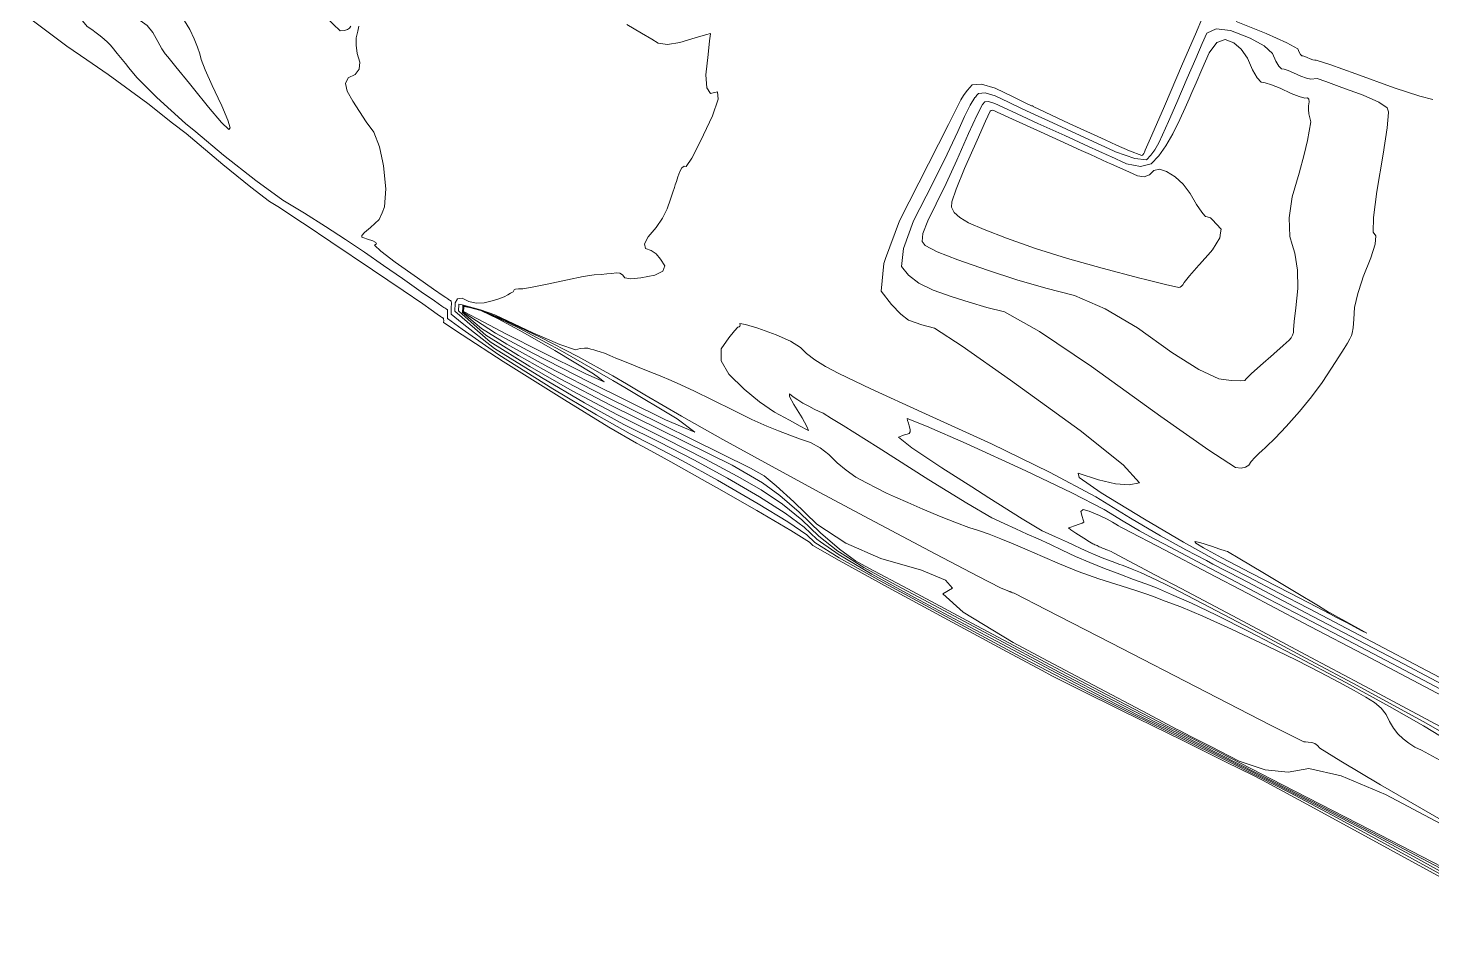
# Model space of a CAD drawing. Header units: inches. Extents: x 1337389 to 1347141, y 407035 to 414577.
# Drawn here: x 1339641 to 1340802, y 410329 to 411080 of the extents above; entities that cross this region are included whole.
import ezdxf

# ---------------------------------------------------------------- set-up
doc = ezdxf.new("R2010")
doc.units = ezdxf.units.IN
doc.header["$MEASUREMENT"] = 0
doc.layers.add('Topo', color=7, linetype='Continuous', lineweight=15, true_color=0x459900)

msp = doc.modelspace()

# ---------------------------------------------------------------- linework, layer by layer
at = {"layer": 'Topo'}
for p, q in [((1340707.1759, 411038.62, 740), (1340714.2887, 411036.0449, 740)), ((1340714.2887, 411036.0449, 740), (1340727.733, 411031.1789, 740)), ((1340424.478, 411023.2412, 740), (1340425.7769, 411024.7122, 740)), ((1340519.765, 410975.5771, 750), (1340533.8859, 410969.1749, 750)), ((1340616.0761, 410924.108, 750), (1340619.0401, 410923.285, 750)), ((1340619.0401, 410923.285, 750), (1340620.287, 410921.929, 750)), ((1340619.0401, 410894.9351, 750), (1340609.749, 410884.6959, 750)), ((1340000.6851, 410845.3049, 745), (1340000.8819, 410849.5751, 745)), ((1340001.0979, 410845.8101, 750), (1340001.2979, 410849.358, 750))]:
    msp.add_line(p, q, dxfattribs=at)
for points, elevation in [([(1339777.6221, 411030.29), (1339774.367, 411034.3711), (1339763.1822, 411048.3029), (1339756.491, 411056.5131), (1339754.2919, 411058.998), (1339751.508, 411063.1828), (1339748.1381, 411069.067), (1339744.183, 411076.6501), (1339739.323, 411082.466), (1339733.558, 411086.5149), (1339726.889, 411088.7969), (1339721.8881, 411090.7899), (1339718.5549, 411092.4931), (1339716.8908, 411093.9059), (1339712.0351, 411097.3069), (1339703.987, 411102.694), (1339692.7471, 411110.069), (1339685.1459, 411115.1462), (1339684.1549, 411115.841)], 725), ([(1339670.2861, 411107.5421), (1339670.5179, 411107.1948), (1339682.139, 411090.889), (1339689.852, 411081.488), (1339693.658, 411078.9908), (1339697.244, 411076.4351), (1339700.611, 411073.82), (1339703.76, 411071.146), (1339706.444, 411068.7009), (1339708.6651, 411066.4861), (1339710.4199, 411064.5011), (1339714.6762, 411059.3091), (1339721.4331, 411050.911), (1339724.298, 411047.319)], 720), ([(1339640.8609, 411089.777), (1339645.3031, 411086.039), (1339672.9239, 411065.4121), (1339689.4581, 411054.0381)], 715), ([(1339887.511, 411089.0451), (1339899.1449, 411078.1021), (1339902.4689, 411078.2543), (1339905.024, 411078.9499), (1339906.8099, 411080.19), (1339907.827, 411081.973)], 725), ([(1340612.4219, 411089.105), (1340606.452, 411075.219), (1340595.9193, 411050.732), (1340580.8241, 411015.6451), (1340570.535, 410991.782), (1340565.0539, 410979.1421), (1340564.3788, 410977.7269), (1340563.6831, 410976.5201), (1340562.9658, 410975.5208), (1340562.228, 410974.7299), (1340551.8279, 410978.7839), (1340541.341, 410983.4359)], 735), ([(1339770.2989, 411086.3072), (1339774.666, 411079.119), (1339778.3381, 411071.2279), (1339781.1179, 411064.4629), (1339783.0049, 411058.8208), (1339783.999, 411054.304), (1339787.358, 411045.6431), (1339793.0839, 411032.839), (1339798.1241, 411022.2799)], 725), ([(1339914.411, 411081.8939), (1339913.7329, 411077.784), (1339912.3561, 411072.26), (1339912.1521, 411066.121), (1339913.1231, 411059.3669), (1339915.2672, 411051.998), (1339914.7399, 411046.151), (1339911.5431, 411041.8272), (1339905.6753, 411039.0249), (1339903.3979, 411034.416), (1339904.7119, 411028.0011), (1339909.617, 411019.7792), (1339914.9278, 411011.3858), (1339920.6429, 411002.822), (1339926.7621, 410994.088), (1339931.49, 410981.9091), (1339934.2221, 410969.108)], 725), ([(1340000, 410856.7138), (1340005.5129, 410854.1019), (1340011.6291, 410852.7909), (1340018.0429, 410852.943), (1340024.752, 410854.5588), (1340030.268, 410856.2159), (1340034.589, 410857.9161), (1340037.717, 410859.658), (1340040.0059, 410860.9361), (1340041.4551, 410861.7499), (1340042.0659, 410862.1009), (1340042.505, 410862.5539), (1340042.774, 410863.1091), (1340042.8721, 410863.766), (1340044.1149, 410864.243), (1340046.504, 410864.5403), (1340050.039, 410864.657), (1340057.97, 410865.9518), (1340070.2973, 410868.4259), (1340087.02, 410872.0789), (1340100.01, 410874.636), (1340109.267, 410876.0979), (1340114.7899, 410876.465), (1340119.6539, 410876.8869), (1340123.859, 410877.363), (1340127.406, 410877.8941), (1340130.347, 410877.455), (1340132.684, 410876.0449), (1340134.4169, 410873.6639), (1340139.432, 410872.8209), (1340147.7319, 410873.5149), (1340159.314, 410875.746), (1340165.9069, 410879.0971), (1340167.5099, 410883.5692), (1340164.1228, 410889.1611), (1340160.339, 410893.4309), (1340156.159, 410896.381), (1340151.583, 410898.0091), (1340150.751, 410901.699), (1340153.663, 410907.45), (1340160.319, 410915.264), (1340165.6488, 410923.063), (1340169.652, 410930.8479), (1340172.3269, 410938.618), (1340174.314, 410944.4981), (1340175.6109, 410948.487), (1340176.2188, 410950.586), (1340177.1662, 410953.478), (1340178.452, 410957.1629), (1340180.0771, 410961.64), (1340181.7669, 410964.57), (1340183.5231, 410965.952), (1340185.343, 410965.786), (1340189.8611, 410972.7021), (1340197.0749, 410986.7009), (1340206.985, 411007.7821), (1340211.691, 411021.397), (1340211.1931, 411027.545), (1340205.4899, 411026.2261), (1340202.2941, 411030.9281), (1340201.6052, 411041.6512), (1340203.4229, 411058.394), (1340204.6451, 411069.656), (1340205.2711, 411075.437), (1340205.3012, 411075.738), (1340201.0939, 411074.6458), (1340192.652, 411072.1619), (1340179.9739, 411068.2851), (1340169.791, 411066.8088), (1340162.1031, 411067.7321), (1340156.9101, 411071.055), (1340148.256, 411076.187), (1340136.1411, 411083.1269)], 730), ([(1340538.824, 410978.6229), (1340540.491, 410977.8521), (1340556.414, 410972.251), (1340566.0988, 410971.297), (1340569.544, 410974.99), (1340572.8909, 410979.654), (1340576.1399, 410985.2892), (1340579.2891, 410991.895), (1340584.277, 411003.0131), (1340591.1051, 411018.6442), (1340599.7701, 411038.7859), (1340606.7772, 411055.0829), (1340612.123, 411067.5329), (1340615.8101, 411076.1378), (1340623.625, 411079.7339), (1340635.5681, 411078.323), (1340651.6391, 411071.9028), (1340663.241, 411065.5469), (1340670.3759, 411059.254), (1340673.042, 411053.0239), (1340675.499, 411048.7661), (1340677.7469, 411046.478), (1340679.786, 411046.1621), (1340683.102, 411045.0549), (1340687.694, 411043.158), (1340693.5639, 411040.47), (1340698.337, 411038.7711), (1340702.0139, 411038.061), (1340707.1759, 411038.62)], 740), ([(1340802.9491, 411021.156), (1340792.1599, 411023.854), (1340770.923, 411030.937), (1340739.2379, 411042.4071), (1340717.7322, 411050.012), (1340706.4069, 411053.7529), (1340705.262, 411053.6291), (1340703.6312, 411053.943), (1340701.513, 411054.6971), (1340698.91, 411055.8891), (1340696.873, 411056.7311), (1340695.4019, 411057.222), (1340694.498, 411057.3621), (1340693.5, 411058.3771), (1340692.4101, 411060.2659), (1340691.2279, 411063.0289), (1340682.1271, 411068.192), (1340665.109, 411075.7539), (1340640.1731, 411085.714)], 735), ([(1340536.384, 410973.954), (1340549.4962, 410967.8911), (1340561.0938, 410965.6739), (1340569.9699, 410967.8629), (1340576.1229, 410974.4591), (1340582.0989, 410982.7879), (1340587.8998, 410992.8511), (1340593.5249, 411004.648), (1340598.0202, 411014.2451), (1340601.3849, 411021.6428), (1340603.622, 411026.8411), (1340607.101, 411034.9469), (1340611.8241, 411045.9619), (1340617.79, 411059.8859), (1340624.1699, 411068.209), (1340630.9618, 411070.9322), (1340638.1682, 411068.0529), (1340644.3551, 411062.9019), (1340649.5229, 411055.4789), (1340653.6729, 411045.7829), (1340657.4982, 411039.154), (1340660.9972, 411035.5939), (1340664.1702, 411035.1022), (1340669.33, 411033.379), (1340676.4779, 411030.4261), (1340685.614, 411026.2429), (1340692.435, 411023.533), (1340696.941, 411022.2959), (1340699.133, 411022.5329), (1340700.385, 411021.5451), (1340700.6971, 411019.331), (1340700.0699, 411015.8911), (1340699.937, 411012.5302), (1340700.2661, 411009.551)], 745), ([(1339689.4581, 411054.0381), (1339707, 411041.971), (1339739.8701, 411017.807), (1339760.3898, 411001.6789)], 715), ([(1339724.298, 411047.319), (1339730.689, 411039.3061), (1339747.266, 411022.8191), (1339771.1639, 411001.4511), (1339779.549, 410994.4001)], 720), ([(1339798.1241, 411022.2799), (1339801.1741, 411015.8909), (1339806.175, 411004.1601), (1339808.0851, 410997.6479), (1339806.9041, 410996.3531), (1339800.8919, 411002.0419), (1339790.046, 411014.7139), (1339777.6221, 411030.29)], 725), ([(1340541.341, 410983.4359), (1340531.7671, 410987.6839), (1340502.0428, 411001.4281), (1340482.2011, 411010.6679), (1340472.2408, 411015.4012), (1340472.162, 411015.629), (1340472.0582, 411015.791), (1340471.9281, 411015.887), (1340471.773, 411015.917), (1340471.5601, 411015.9401), (1340471.2901, 411015.9567), (1340470.9619, 411015.9687), (1340465.7868, 411018.409), (1340455.766, 411023.279), (1340440.897, 411030.578), (1340429.603, 411033.8779), (1340421.8811, 411033.181), (1340417.993, 411028.781)], 735), ([(1340727.733, 411031.1789), (1340745.2181, 411024.85), (1340758.232, 411019.011), (1340765.2391, 411014.22), (1340766.1399, 411010.8499)], 740), ([(1340417.993, 411028.781), (1340417.7321, 411028.4861), (1340414.5449, 411024.408), (1340412.3201, 411020.9471), (1340411.0561, 411018.1039), (1340402.2149, 411000.4609), (1340385.7979, 410968.0191), (1340361.804, 410920.7771), (1340350.223, 410889.7151)], 735), ([(1340660.807, 410729.996), (1340659.811, 410729.1271), (1340655.65, 410725.0751), (1340652.617, 410721.5861), (1340650.7111, 410718.658), (1340647.914, 410716.8949), (1340644.226, 410716.2971), (1340639.646, 410716.8628), (1340617.4989, 410731.0471), (1340577.7841, 410758.851), (1340520.4999, 410800.2731), (1340477.4531, 410829.1419), (1340448.641, 410845.458), (1340434.0649, 410849.2211), (1340419.3679, 410853.477), (1340404.5481, 410858.2251), (1340389.6059, 410863.4669), (1340377.7751, 410869.3489), (1340369.0549, 410875.8709), (1340363.446, 410883.033), (1340364.8949, 410898.0251), (1340373.4039, 410920.8469), (1340388.9721, 410951.4989), (1340401.1919, 410976.0759), (1340410.066, 410994.5801), (1340415.593, 411007.0099), (1340420.2671, 411016.4169), (1340424.0891, 411022.8011), (1340424.478, 411023.2412)], 740), ([(1340670.996, 410810.4449), (1340660.2031, 410801.029), (1340652.566, 410794.182), (1340648.331, 410790.1181), (1340647.4969, 410788.8381), (1340643.4518, 410788.4149), (1340636.1951, 410788.8512), (1340625.727, 410790.1438), (1340609.3141, 410797.8279), (1340586.9561, 410811.904), (1340558.653, 410832.3691), (1340531.842, 410848.0638), (1340506.5221, 410858.9869), (1340482.6931, 410865.139), (1340458.6649, 410872.0959), (1340434.4371, 410879.8601), (1340410.009, 410888.4289), (1340392.8671, 410895.237), (1340383.009, 410900.2841), (1340380.4349, 410903.5691), (1340381.1001, 410910.447), (1340385.0038, 410920.9169), (1340392.146, 410934.978), (1340400.1699, 410951.6919), (1340409.077, 410971.0561), (1340418.8659, 410993.073), (1340425.9891, 411008.4261), (1340430.4459, 411017.117), (1340432.2381, 411019.145), (1340432.3751, 411019.1561)], 745), ([(1340425.7769, 411024.7122), (1340427.06, 411026.163), (1340432.661, 411026.6259), (1340440.895, 411024.1908), (1340451.7609, 411018.857), (1340462.731, 411013.6151), (1340473.8061, 411008.4651), (1340484.9861, 411003.4071), (1340499.8259, 410996.6189), (1340518.3281, 410988.1001), (1340538.824, 410978.6229)], 740), ([(1340432.3751, 411019.1561), (1340435.6178, 411019.424), (1340436.247, 411019.238)], 745), ([(1340436.247, 411019.238), (1340440.585, 411017.9548), (1340447.1403, 411014.737), (1340458.9719, 411009.2159), (1340476.0808, 411001.391), (1340498.467, 410991.263), (1340518.1649, 410982.3037), (1340535.1739, 410974.5131), (1340536.384, 410973.954)], 745), ([(1340565.094, 410872.3722), (1340560.6169, 410873.493), (1340529.428, 410881.5452), (1340500.6179, 410889.725), (1340474.1891, 410898.034), (1340450.1399, 410906.47), (1340431.7133, 410913.5301), (1340418.91, 410919.212), (1340411.7299, 410923.5181), (1340407.003, 410927.8289), (1340404.7301, 410932.145), (1340404.9091, 410936.4672), (1340408.4852, 410947.121), (1340415.4559, 410964.1059), (1340425.823, 410987.422), (1340432.939, 411003.197), (1340436.8041, 411011.432), (1340437.4169, 411012.1269), (1340438.574, 411012.2222), (1340440.2749, 411011.719), (1340442.5191, 411010.6181), (1340455.2122, 411004.8171), (1340478.3552, 410994.318), (1340494.4781, 410987.0241)], 750), ([(1340700.2661, 411009.551), (1340700.299, 411009.248), (1340702.0119, 411002.84)], 745), ([(1340766.1399, 411010.8499), (1340766.24, 411010.4759), (1340765.1258, 410997.6869), (1340761.897, 410975.853), (1340756.5539, 410944.974), (1340753.7541, 410923.46), (1340753.4981, 410911.31), (1340755.7861, 410908.526), (1340755.181, 410901.4551), (1340751.6852, 410890.098), (1340745.297, 410874.456), (1340744.1249, 410870.891)], 740), ([(1339760.3898, 411001.6789), (1339771.5331, 410992.9201), (1339801.9899, 410967.3102), (1339825.028, 410948.5741), (1339840.647, 410936.7099), (1339848.8461, 410931.7199), (1339865.7741, 410920.6521), (1339870.0844, 410917.772)], 715), ([(1339779.549, 410994.4001), (1339802.3839, 410975.2001), (1339829.193, 410954.05), (1339851.594, 410937.9999), (1339869.5839, 410927.05), (1339886.847, 410916.192), (1339903.3821, 410905.425), (1339919.1891, 410894.75), (1339934.901, 410883.987)], 720), ([(1340702.0119, 411002.84), (1340699.325, 410987.3131), (1340696.51, 410975.6578), (1340692.225, 410960.1099), (1340686.4681, 410940.6701), (1340683.9639, 410923.203), (1340684.7141, 410907.7091), (1340686.5999, 410901.3401)], 745), ([(1340494.4781, 410987.0241), (1340511.948, 410979.12), (1340519.765, 410975.5771)], 750), ([(1339934.2221, 410969.108), (1339934.824, 410966.285), (1339936.767, 410947.2158), (1339935.6249, 410932.382), (1339933.6468, 410927.421)], 725), ([(1340533.8859, 410969.1749), (1340536.5031, 410967.9889), (1340552.0199, 410960.9261), (1340558.5001, 410957.9292), (1340563.999, 410957.1938), (1340568.5151, 410958.721), (1340572.0489, 410962.5089), (1340576.776, 410963.5139), (1340582.6948, 410961.7361), (1340589.8061, 410957.1738), (1340596.3049, 410951.069), (1340602.1929, 410943.4201), (1340607.4681, 410934.2271), (1340611.6851, 410927.9039), (1340614.3303, 410925.0121)], 750), ([(1339933.6468, 410927.421), (1339931.4, 410921.7841), (1339924.0919, 410915.422), (1339919.2409, 410911.0501), (1339916.8478, 410908.6679), (1339916.9129, 410908.276), (1339916.972, 410907.922), (1339917.025, 410907.6039), (1339917.0709, 410907.3239), (1339918.601, 410906.6551), (1339921.6149, 410905.5991), (1339926.1119, 410904.155), (1339928.5771, 410902.8691), (1339929.0089, 410901.7422), (1339927.4099, 410900.7739), (1339932.5561, 410895.753), (1339944.448, 410886.6791), (1339963.0862, 410873.5529), (1339976.3138, 410864.2729), (1339984.1322, 410858.8381), (1339986.5398, 410857.248), (1339988.0021, 410856.297)], 725), ([(1340614.3303, 410925.0121), (1340614.8429, 410924.451), (1340616.0761, 410924.108)], 750), ([(1339870.0844, 410917.772), (1339891.4309, 410903.5068), (1339925.816, 410880.2839), (1339951.0979, 410863.1409), (1339967.2781, 410852.077), (1339974.3542, 410847.093), (1339979.3092, 410843.6142), (1339982.142, 410841.6398), (1339982.8521, 410841.1712), (1339983.3889, 410840.8221), (1339983.753, 410840.5909), (1339983.942, 410840.4811), (1339984.129, 410840.37), (1339984.312, 410840.2582), (1339984.4932, 410840.146), (1339984.605, 410839.5311), (1339984.6479, 410838.4149), (1339984.6221, 410836.796), (1340000, 410826.583)], 715), ([(1340620.287, 410921.929), (1340627.6749, 410913.899), (1340627.308, 410910.915)], 750), ([(1340627.308, 410910.915), (1340626.7789, 410906.6122), (1340620.6699, 410896.7313), (1340619.0401, 410894.9351)], 750), ([(1340686.5999, 410901.3401), (1340688.717, 410894.1889), (1340690.8382, 410879.8709), (1340691.0779, 410864.7561), (1340689.4349, 410848.8439), (1340688.295, 410837.463), (1340687.658, 410830.6139), (1340687.5231, 410828.2961), (1340686.8649, 410826.119), (1340685.685, 410824.0831), (1340683.9832, 410822.1869), (1340679.1692, 410817.7129), (1340671.242, 410810.6599), (1340670.996, 410810.4449)], 745), ([(1339934.901, 410883.987), (1339950.5219, 410873.1389), (1339966.0501, 410862.204), (1339976.9212, 410854.5701), (1339983.1371, 410850.239), (1339984.6961, 410849.2098), (1339985.874, 410848.443), (1339986.6719, 410847.9382), (1339987.0879, 410847.6949), (1339987.4041, 410847.509), (1339987.6191, 410847.381), (1339987.7341, 410847.3092), (1339987.7928, 410846.0769), (1339987.794, 410843.686), (1339987.7379, 410840.135), (1340000, 410831.252)], 720), ([(1340350.223, 410889.7151), (1340348.6899, 410885.603), (1340346.456, 410862.4959), (1340355.1009, 410851.458), (1340362.684, 410843.4611), (1340369.2029, 410838.5051), (1340374.6591, 410836.5911), (1340380.0709, 410834.8572), (1340385.4379, 410833.3029), (1340390.76, 410831.929), (1340413.4961, 410817.1381), (1340453.645, 410788.9309), (1340473.4689, 410774.5962)], 735), ([(1340609.749, 410884.6959), (1340609.3491, 410884.256), (1340601.4741, 410875.3059), (1340597.048, 410869.881), (1340596.0681, 410867.982), (1340595.0511, 410866.6449), (1340593.995, 410865.8689), (1340592.901, 410865.6549), (1340581.7751, 410868.197), (1340565.094, 410872.3722)], 750), ([(1340744.1249, 410870.891), (1340740.8059, 410860.7951), (1340738.2131, 410849.116), (1340737.5181, 410839.4201), (1340736.8551, 410832.3361), (1340736.2261, 410827.862), (1340735.6291, 410826.0011), (1340734.3091, 410823.2521), (1340732.2639, 410819.6179), (1340729.4951, 410815.0959), (1340725.0938, 410808.1829), (1340719.0589, 410798.879), (1340711.3919, 410787.183), (1340702.5761, 410775.2591), (1340692.612, 410763.1089), (1340681.4999, 410750.7319), (1340672.3289, 410740.942), (1340665.0991, 410733.7399), (1340660.807, 410729.996)], 740), ([(1339988.0021, 410856.297), (1339988.3599, 410856.064), (1339989.5913, 410855.2841), (1339990.2333, 410854.9089), (1339990.6779, 410854.6488), (1339990.9261, 410854.503), (1339990.9759, 410854.472), (1339990.9811, 410852.6228), (1339990.94, 410848.957), (1339990.8529, 410843.474), (1340000, 410836.125)], 725), ([(1340000, 410856.7138), (1339999.89, 410856.766), (1339996.0411, 410856.3469), (1339994.2121, 410853.0571)], 730), ([(1339994.2121, 410853.0571), (1339994.0629, 410852.7891), (1339993.9579, 410846.0921), (1340000, 410840.7519)], 730), ([(1339997.107, 410851.546), (1339997.0229, 410846.268), (1340000, 410843.6369)], 735), ([(1340000, 410851.386), (1339997.1101, 410851.7341), (1339997.107, 410851.546)], 735), ([(1340000, 410851.386), (1340015.1948, 410847.222), (1340026.986, 410843.1333), (1340058.38, 410828.1691), (1340080.6138, 410818.5069), (1340093.6871, 410814.1459), (1340097.601, 410815.088), (1340101.015, 410815.499), (1340103.9319, 410815.3781), (1340106.3501, 410814.725), (1340108.8629, 410814.0242), (1340111.471, 410813.273), (1340114.1741, 410812.4729), (1340117.6868, 410811.205), (1340122.0103, 410809.4708), (1340127.144, 410807.2691), (1340134.154, 410804.3839), (1340143.042, 410800.816), (1340143.7141, 410800.551)], 735), ([(1340322.25, 410641.6739), (1340312.01, 410649.146), (1340296.49, 410662.572), (1340278.7499, 410679.719), (1340262.7251, 410693.559), (1340248.415, 410704.09), (1340223.2252, 410718.5371), (1340123.2472, 410768.014), (1340080.972, 410790.0928), (1340046.41, 410809.5131), (1340019.5599, 410826.2729), (1340000, 410843.6369)], 735), ([(1340480.129, 410559.1001), (1340455.8421, 410572.008), (1340414.3109, 410597.144), (1340397.5859, 410612.1561), (1340405.668, 410617.0448), (1340399.787, 410623.5801), (1340379.944, 410631.7608), (1340346.1371, 410641.5882), (1340317.248, 410654.279), (1340293.2748, 410669.8332), (1340274.22, 410688.2521), (1340259.67, 410701.5899), (1340249.6251, 410709.848), (1340238.5442, 410716.203), (1340118.0531, 410775.8309), (1340070.9189, 410800.0591), (1340036.8949, 410818.6999), (1340015.982, 410831.756), (1340000.2721, 410844.937), (1340000.465, 410849.7929)], 740), ([(1340000.465, 410849.7929), (1340000.501, 410850.6921), (1340006.2871, 410849.4509), (1340015.2409, 410847.0161), (1340030.8521, 410840.5569), (1340064.3909, 410824.57), (1340095.6201, 410808.6189), (1340124.537, 410792.7029), (1340135.9842, 410785.871)], 740), ([(1340134.3981, 410782.859), (1340177.8298, 410756.9371), (1340192.4271, 410746.0861), (1340168.252, 410756.2359), (1340105.3052, 410787.3871), (1340058.348, 410811.2711), (1340027.381, 410827.8881), (1340000.6851, 410845.3049)], 745), ([(1340000.8819, 410849.5751), (1340000.914, 410850.267), (1340006.1949, 410849.2561), (1340015.372, 410846.7801), (1340023.053, 410843.5408), (1340047.073, 410832.091), (1340080.8751, 410813.841), (1340124.4611, 410788.7899), (1340134.3981, 410782.859)], 745), ([(1340112.8289, 410791.1668), (1340117.5009, 410787.6939), (1340102.9069, 410793.8212), (1340064.9071, 410812.626), (1340036.5609, 410827.0441), (1340017.866, 410837.076), (1340001.0979, 410845.8101)], 750), ([(1340001.2979, 410849.358), (1340001.3281, 410849.8989), (1340005.9651, 410849.0259), (1340015.2539, 410846.5251), (1340029.7541, 410839.6132), (1340050.1602, 410828.5961), (1340076.4721, 410813.473), (1340108.6889, 410794.2441), (1340112.8289, 410791.1668)], 750), ([(1340310.8081, 410647.6578), (1340294.8669, 410659.9861), (1340280.86, 410673.5249), (1340264.9731, 410686.307), (1340247.2051, 410698.3331), (1340227.5561, 410709.6019), (1340201.212, 410723.6689), (1340168.174, 410740.534), (1340128.4411, 410760.197), (1340091.025, 410780.1269), (1340055.924, 410800.3251), (1340023.139, 410820.791), (1340000, 410840.7519)], 730), ([(1340296.4439, 410655.171), (1340293.244, 410657.401), (1340282.9709, 410667.3299), (1340267.221, 410679.055), (1340245.995, 410692.5749), (1340219.2919, 410707.89), (1340191.6642, 410722.962), (1340163.1119, 410737.7919), (1340133.635, 410752.3791), (1340101.0781, 410770.1611), (1340065.438, 410791.1379), (1340026.718, 410815.3089), (1340000, 410836.125)], 725), ([(1340620.992, 410636.8979), (1340615.606, 410639.7092), (1340598.4921, 410648.552), (1340577.528, 410660.2821), (1340552.714, 410674.8991), (1340524.0499, 410692.403), (1340485.7191, 410712.8319), (1340437.7221, 410736.186), (1340380.0581, 410762.4649), (1340337.987, 410781.9088), (1340311.509, 410794.5179), (1340300.6249, 410800.2909), (1340291.727, 410805.8029), (1340284.8141, 410811.0539), (1340279.887, 410816.0439), (1340271.5189, 410821.1828), (1340259.7099, 410826.4701), (1340244.4601, 410831.9049), (1340234.3921, 410835.0609), (1340229.504, 410835.936), (1340229.7979, 410834.532), (1340229.634, 410833.561), (1340229.0119, 410833.022), (1340227.9329, 410832.9168), (1340225.0803, 410829.881), (1340220.4549, 410823.9138), (1340214.056, 410815.0151), (1340214.0491, 410804.985), (1340220.4339, 410793.8228), (1340233.2101, 410781.53), (1340245.836, 410771.0911), (1340258.3119, 410762.5059), (1340270.6371, 410755.7749), (1340279.4171, 410751.026), (1340284.6499, 410748.2599), (1340286.3381, 410747.477), (1340285.1681, 410750.6611), (1340281.1399, 410757.8128), (1340274.2552, 410768.933), (1340270.734, 410775.5289), (1340270.579, 410777.5988), (1340273.7878, 410775.1451), (1340277.5522, 410772.625), (1340281.8691, 410770.0379), (1340286.741, 410767.3852), (1340291.1621, 410765.0869), (1340295.1329, 410763.1451), (1340298.6519, 410761.5592), (1340305.535, 410757.357)], 730), ([(1340000, 410831.252), (1340030.2961, 410809.827), (1340074.9529, 410781.9501), (1340111.13, 410760.195), (1340138.8291, 410744.562), (1340158.0501, 410735.0499), (1340182.116, 410722.2551), (1340211.027, 410706.1779), (1340244.7849, 410686.8169), (1340269.4699, 410671.803), (1340285.0811, 410661.136), (1340285.13, 410661.0879)], 720), ([(1340000, 410826.583), (1340033.875, 410804.3449), (1340084.4669, 410772.7631), (1340121.1832, 410750.2289), (1340144.0232, 410736.7442), (1340152.9871, 410732.3082), (1340172.567, 410721.549), (1340202.7631, 410704.4662), (1340210.3238, 410700.1299)], 715), ([(1340143.7141, 410800.551), (1340153.8061, 410796.5642), (1340163.6969, 410792.534), (1340172.713, 410788.726), (1340180.8551, 410785.141), (1340192.216, 410779.7931), (1340206.7961, 410772.685), (1340224.5949, 410763.8141), (1340239.6759, 410756.588), (1340252.0389, 410751.004), (1340261.6839, 410747.064), (1340270.9121, 410743.471), (1340279.723, 410740.225), (1340288.1181, 410737.3271), (1340295.98, 410733.0989), (1340303.3091, 410727.5402), (1340310.1068, 410720.6498), (1340317.569, 410714.422), (1340325.696, 410708.8539), (1340334.487, 410703.947), (1340342.8721, 410699.535), (1340350.849, 410695.618), (1340358.4189, 410692.1948), (1340368.479, 410687.7841), (1340381.029, 410682.3851), (1340396.0693, 410675.9971), (1340408.759, 410670.8991), (1340419.0989, 410667.0911), (1340427.0899, 410664.572), (1340435.8611, 410661.488), (1340445.412, 410657.8411), (1340455.744, 410653.629), (1340467.286, 410648.738), (1340480.0389, 410643.1669), (1340494.0019, 410636.9179), (1340509.4951, 410630.7811), (1340526.517, 410624.7579), (1340545.069, 410618.8469), (1340558.012, 410614.6899), (1340565.3481, 410612.286), (1340567.0753, 410611.6351), (1340572.4759, 410609.63), (1340581.55, 410606.2719), (1340594.2971, 410601.559), (1340612.553, 410593.8019), (1340636.3169, 410582.9979), (1340665.59, 410569.1491), (1340690.1681, 410557.2242), (1340710.052, 410547.2229), (1340725.2413, 410539.1459), (1340737.729, 410532.3198), (1340747.5131, 410526.7459), (1340754.5961, 410522.4229), (1340760.2072, 410517.61), (1340764.3469, 410512.3061), (1340767.0149, 410506.5111), (1340770.24, 410501.241), (1340774.0212, 410496.4949), (1340778.3581, 410492.2741), (1340783.051, 410488.6088), (1340788.0981, 410485.501), (1340793.5009, 410482.9491), (1340811.753, 410472.8501)], 735), ([(1340135.9842, 410785.871), (1340151.1439, 410776.8229), (1340181.4599, 410759.2699), (1340215.4849, 410740.044), (1340253.2201, 410719.1451), (1340295.177, 410696.3601), (1340341.3551, 410671.6909), (1340391.7551, 410645.1361), (1340426.417, 410626.981), (1340445.342, 410617.227), (1340448.5289, 410615.8739), (1340450.7461, 410614.942), (1340451.994, 410614.4329), (1340452.2711, 410614.3451), (1340452.576, 410614.2381), (1340452.9081, 410614.1109), (1340453.2669, 410613.965), (1340453.6682, 410613.795), (1340454.111, 410613.601), (1340454.5972, 410613.384), (1340455.1611, 410613.1629), (1340455.8038, 410612.9372), (1340456.5251, 410612.707), (1340483.413, 410598.958), (1340536.4669, 410571.6891), (1340615.6869, 410530.9002), (1340668.7219, 410503.6729), (1340695.573, 410490.007), (1340696.2392, 410489.903), (1340697.6639, 410489.757), (1340699.848, 410489.5689), (1340702.791, 410489.341), (1340705.375, 410488.4269), (1340707.6001, 410486.8269), (1340709.4652, 410484.5421), (1340726.782, 410473.6949), (1340759.5509, 410454.285), (1340807.7719, 410426.3138)], 740), ([(1340473.4689, 410774.5962), (1340511.2079, 410747.3069), (1340546.735, 410719.0287), (1340560.2261, 410704.0969), (1340551.6821, 410702.512), (1340540.374, 410703.3241), (1340526.304, 410706.533), (1340509.469, 410712.141), (1340510.221, 410708.5671), (1340528.558, 410695.811), (1340564.482, 410673.8741), (1340596.724, 410654.964), (1340622.9361, 410640.388)], 735), ([(1340305.535, 410757.357), (1340314.973, 410751.5951), (1340344.095, 410733.2551), (1340386.018, 410706.5379), (1340417.3399, 410687.162), (1340438.0611, 410675.1258), (1340448.18, 410670.4301), (1340457.9251, 410665.9529), (1340467.2949, 410661.6941), (1340476.29, 410657.6528), (1340485.9751, 410653.2289), (1340496.3489, 410648.4221), (1340507.4139, 410643.2319), (1340519.037, 410638.1711), (1340531.221, 410633.2399), (1340543.9629, 410628.439), (1340555.3811, 410624.1579), (1340565.474, 410620.3959), (1340574.242, 410617.155), (1340586.7989, 410611.8189), (1340603.1449, 410604.3881), (1340623.2802, 410594.8619), (1340651.2981, 410580.751), (1340687.198, 410562.0531), (1340730.982, 410538.7701), (1340766.9769, 410519.095), (1340795.1821, 410503.0271), (1340815.5982, 410490.567)], 730), ([(1340618.9938, 410633.3129), (1340612.7411, 410636.5951), (1340581.044, 410653.1939), (1340571.6968, 410658.023), (1340560.248, 410664.43), (1340546.6947, 410672.413), (1340531.04, 410681.9729), (1340504.1651, 410695.8381), (1340466.069, 410714.008), (1340416.7529, 410736.4819), (1340384.0379, 410750.9008), (1340367.9248, 410757.2641), (1340368.415, 410755.5701), (1340369.011, 410753.5139), (1340369.7128, 410751.0947), (1340370.5228, 410748.313), (1340370.4928, 410746.2661), (1340369.624, 410744.9541), (1340367.915, 410744.3759), (1340365.8728, 410743.684), (1340363.4969, 410742.877), (1340360.7869, 410741.9549), (1340371.8919, 410733.1119), (1340396.8131, 410716.3481), (1340421.455, 410700.644)], 725), ([(1340210.3238, 410700.1299), (1340243.575, 410681.0601), (1340271.7179, 410664.5511), (1340287.192, 410654.9422), (1340289.9981, 410652.23), (1340311.7319, 410639.6959), (1340352.395, 410617.3411), (1340411.986, 410585.163), (1340454.419, 410562.2739), (1340479.6931, 410548.6729), (1340487.809, 410544.359), (1340509.904, 410533.286), (1340545.9789, 410515.4518), (1340596.033, 410490.8579), (1340632.054, 410473.1009), (1340654.0401, 410462.18), (1340661.992, 410458.0949), (1340692.041, 410441.8322), (1340744.188, 410413.389), (1340818.433, 410372.7678)], 715), ([(1340421.455, 410700.644), (1340435.549, 410691.6619), (1340463.2152, 410674.3501), (1340479.811, 410664.411), (1340485.3382, 410661.8469), (1340490.6601, 410659.4019), (1340495.778, 410657.075), (1340500.6899, 410654.8688), (1340505.9801, 410652.4529), (1340511.646, 410649.827), (1340517.6892, 410646.992), (1340524.0372, 410644.228), (1340530.6911, 410641.5349), (1340537.6509, 410638.9129), (1340543.8872, 410636.5749), (1340545.876, 410635.834)], 725), ([(1340594.6921, 410616.5749), (1340573.5559, 410627.8031), (1340538.66, 410646.288), (1340536.801, 410647.1669), (1340535.2918, 410647.853), (1340534.1329, 410648.3459), (1340533.3241, 410648.645), (1340532.3919, 410648.9919), (1340531.338, 410649.3879), (1340530.162, 410649.8311), (1340529.0371, 410650.2859), (1340527.9639, 410650.7529), (1340526.943, 410651.232), (1340525.9853, 410651.676), (1340525.0911, 410652.084), (1340524.2613, 410652.4571), (1340523.3962, 410652.8501), (1340522.496, 410653.2642), (1340521.5622, 410653.6971), (1340518.7571, 410655.3771), (1340514.081, 410658.3029), (1340507.533, 410662.4758), (1340503.3211, 410665.309), (1340501.4441, 410666.8041), (1340501.9021, 410666.9599), (1340503.53, 410667.5099), (1340506.326, 410668.4561), (1340510.292, 410669.797), (1340512.902, 410670.807), (1340514.156, 410671.4862), (1340514.0539, 410671.8351), (1340513.5902, 410673.442), (1340512.7621, 410676.307), (1340511.57, 410680.4311), (1340513.5539, 410681.914), (1340518.7141, 410680.7561), (1340527.05, 410676.957), (1340533.4889, 410673.886), (1340538.031, 410671.5428), (1340540.6771, 410669.927), (1340542.9679, 410668.5768), (1340544.9029, 410667.4951), (1340546.4829, 410666.678), (1340581.442, 410648.3198), (1340616.9601, 410629.6621)], 720), ([(1340285.13, 410661.0879), (1340291.6212, 410654.8148), (1340311.8011, 410642.0588), (1340345.6231, 410622.8661), (1340393.087, 410597.2368), (1340432.94, 410575.7879), (1340465.1811, 410558.5168), (1340489.8119, 410545.4259), (1340519.7399, 410530.062), (1340554.9639, 410512.4259), (1340595.4839, 410492.516), (1340630.5421, 410475.111), (1340660.139, 410460.2101), (1340684.2728, 410447.8141), (1340719.498, 410429.0799), (1340765.8119, 410404.0092), (1340823.2159, 410372.6011)], 720), ([(1340918.9021, 410330.097), (1340916.0072, 410329.2331), (1340910.858, 410330.0761), (1340903.298, 410332.7851), (1340893.3272, 410337.3602), (1340880.946, 410343.7999), (1340859.1703, 410355.492), (1340828, 410372.4339), (1340787.4351, 410394.628), (1340746.9539, 410416.3281), (1340706.5542, 410437.5321), (1340666.2369, 410458.2409), (1340629.0309, 410477.1219), (1340594.935, 410494.1741), (1340563.948, 410509.3989), (1340529.5759, 410526.8389), (1340491.816, 410546.493), (1340450.6698, 410568.3619), (1340411.461, 410589.3009), (1340374.1881, 410609.3108), (1340338.8521, 410628.3911), (1340311.8709, 410644.4211), (1340296.4439, 410655.171)], 725), ([(1340915.594, 410331.822), (1340914.7441, 410331.1331), (1340911.7451, 410331.624), (1340903.9419, 410334.9711), (1340891.3338, 410341.1728), (1340873.9211, 410350.2299), (1340854.404, 410360.5951), (1340832.783, 410372.268), (1340809.0591, 410385.2479), (1340774.4099, 410403.5749), (1340728.8351, 410427.2501), (1340672.3362, 410456.271), (1340627.52, 410479.132), (1340594.3849, 410495.8319), (1340572.9332, 410506.373), (1340539.4109, 410523.6148), (1340493.8199, 410547.5601), (1340436.158, 410578.2061), (1340389.9809, 410602.8149), (1340355.2891, 410621.3852), (1340332.0809, 410633.9161), (1340311.9401, 410646.7829), (1340310.8081, 410647.6578)], 730), ([(1340913.173, 410333.0841), (1340912.6332, 410333.173), (1340904.5859, 410337.157), (1340889.3399, 410344.9861), (1340866.8952, 410356.6601), (1340849.6378, 410365.699), (1340837.5669, 410372.101), (1340830.6819, 410375.868), (1340801.866, 410390.8231), (1340751.1171, 410416.9681), (1340678.435, 410454.301), (1340626.008, 410481.1419), (1340593.836, 410497.49), (1340581.9181, 410503.3461), (1340549.247, 410520.3911), (1340495.8241, 410548.626), (1340421.6471, 410588.0512), (1340368.5019, 410616.3282), (1340336.3899, 410633.4581), (1340325.3099, 410639.441), (1340322.25, 410641.6739)], 735), ([(1340545.876, 410635.834), (1340549.3991, 410634.521), (1340554.188, 410632.75), (1340561.0459, 410629.8359), (1340569.973, 410625.7781), (1340580.97, 410620.5749), (1340586.338, 410617.7939)], 725), ([(1340697.91, 410596.6151), (1340683.7939, 410604.0319), (1340644.0397, 410624.869), (1340620.992, 410636.8979)], 730), ([(1340622.9361, 410640.388), (1340625.2859, 410639.0812), (1340650.1671, 410626.2251), (1340675.339, 410613.1439), (1340699.6749, 410600.4269)], 735), ([(1340616.9601, 410629.6621), (1340649.78, 410612.42), (1340695.593, 410588.35)], 720), ([(1340696.5361, 410592.5961), (1340666.7871, 410608.2259), (1340618.9938, 410633.3129)], 725), ([(1340586.338, 410617.7939), (1340612.427, 410604.2769), (1340664.3451, 410576.884), (1340705.5119, 410554.9921)], 725), ([(1340701.872, 410559.6041), (1340641.4909, 410591.714), (1340594.6921, 410616.5749)], 720), ([(1340699.6749, 410600.4269), (1340700.801, 410599.8382), (1340726.5531, 410586.308), (1340757.2749, 410570.128), (1340792.968, 410551.2969), (1340833.632, 410529.8169), (1340880.1999, 410505.3128), (1340932.673, 410477.787), (1340991.0509, 410447.2391), (1340993.1719, 410446.1321)], 735), ([(1340695.593, 410588.35), (1340751.4969, 410558.9769), (1340821.2019, 410522.3489), (1340858.8952, 410502.534), (1340864.5761, 410499.533), (1340871.0818, 410496.11), (1340878.413, 410492.2641), (1340886.5689, 410487.996), (1340928.5929, 410466.2619), (1340998.4099, 410430.1989)], 720), ([(1340997.794, 410434.821), (1340965.1679, 410451.696), (1340921.3959, 410474.4099), (1340896.5, 410487.438), (1340874.1209, 410499.1778), (1340854.261, 410509.6281), (1340836.9191, 410518.788), (1340799.893, 410538.275), (1340743.1821, 410568.0879), (1340696.5361, 410592.5961)], 725), ([(1340996.247, 410439.9909), (1340956.2239, 410460.8249), (1340914.5862, 410482.6129), (1340877.161, 410502.245), (1340843.946, 410519.7218), (1340814.9441, 410535.043), (1340778.5841, 410554.2009), (1340734.8669, 410577.198), (1340697.91, 410596.6151)], 730), ([(1340644.4008, 410473.2399), (1340642.803, 410473.767), (1340619.2361, 410485.8723), (1340602.7309, 410494.333), (1340593.286, 410499.1479), (1340590.9031, 410500.3199), (1340567.2011, 410512.8528), (1340522.1811, 410536.749), (1340480.129, 410559.1001)], 740), ([(1340990.5521, 410405.858), (1340955.5021, 410424.6891), (1340914.0328, 410447.102), (1340892.266, 410458.5509), (1340890.201, 410459.037), (1340907.8392, 410448.559), (1340913.748, 410444.718), (1340907.9279, 410447.515), (1340890.38, 410456.9499), (1340875.414, 410465.233), (1340863.0331, 410472.3649), (1340853.2339, 410478.344), (1340813.045, 410500.2291), (1340742.463, 410538.0189), (1340701.872, 410559.6041)], 720), ([(1340705.5119, 410554.9921), (1340736.723, 410538.3951), (1340794.945, 410506.6511), (1340811.008, 410497.5379)], 725), ([(1340810.1068, 410421.7908), (1340763.6431, 410446.318), (1340727.0211, 410461.6491), (1340700.2418, 410467.7841), (1340683.306, 410464.723), (1340664.16, 410466.717), (1340644.4008, 410473.2399)], 740)]:
    msp.add_lwpolyline(points, dxfattribs=dict(at, elevation=elevation))
at = {"layer": 'Topo', "elevation": 740}
msp.add_lwpolyline([(1340717.8689, 410596.4269), (1340717.965, 410596.3829), (1340722.3171, 410593.9949), (1340730.9729, 410589.2399), (1340743.934, 410582.1201), (1340748.3268, 410579.6158), (1340744.1531, 410581.7299), (1340731.411, 410588.461), (1340722.773, 410593.024), (1340718.238, 410595.4181), (1340717.8082, 410595.6441), (1340706.6381, 410601.4178), (1340684.7291, 410612.74), (1340652.0802, 410629.6091), (1340628.222, 410642.134), (1340613.1531, 410650.3132), (1340606.8749, 410654.147), (1340605.8721, 410655.643), (1340610.145, 410654.801), (1340619.694, 410651.62), (1340626.678, 410649.287), (1340631.0951, 410647.802), (1340632.9469, 410647.1639), (1340643.3499, 410641.2021), (1340662.3041, 410629.915), (1340689.8091, 410613.3029), (1340708.2082, 410602.1989), (1340717.4987, 410596.6031)], close=True, dxfattribs=at)

doc.saveas('drawing.dxf')
